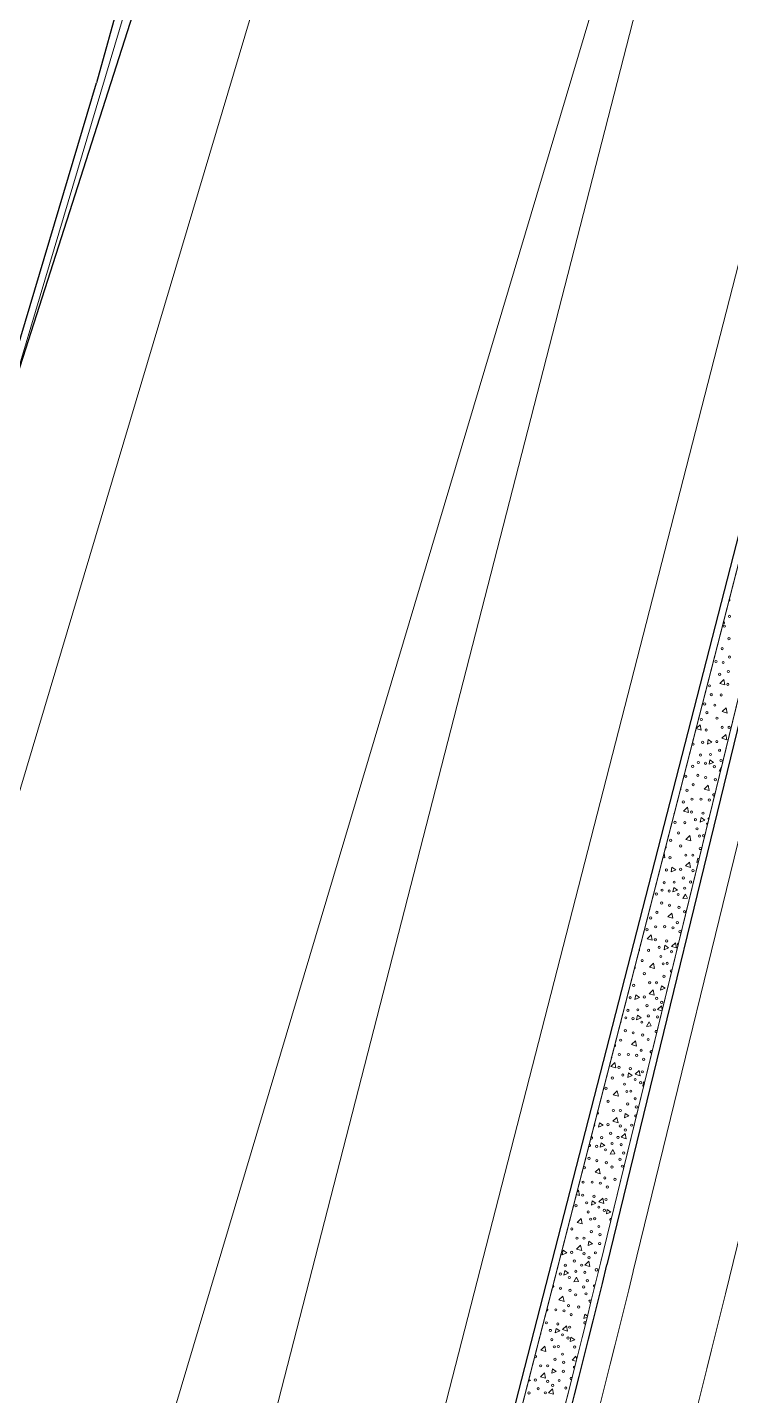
# Model space of a CAD drawing. Extents: x 2536801 to 2538856, y 7112140 to 7131569.
# Drawn here: x 2537244.5 to 2537348.3, y 7113147.6 to 7113349.6 of the extents above; entities that cross this region are included whole.
import ezdxf

# ---------------------------------------------------------------- set-up
doc = ezdxf.new("R2010")
doc.units = 0
doc.header["$LTSCALE"] = 100
doc.header["$MEASUREMENT"] = 0
for name, color, linetype, lineweight in [('D_CTB_1', 2, 'Continuous', 0), ('D_EOS_ML', 7, 'Continuous', 30), ('D_EOS_RMP', 1, 'Continuous', 30), ('D_EOT_ML', 7, 'Continuous', 13), ('D_EOT_RMP', 1, 'Continuous', 13), ('D_FOC_FR', 3, 'Continuous', 30), ('D_RIPRAP_1', 7, 'Continuous', 0)]:
    doc.layers.add(name, color=color, linetype=linetype, lineweight=lineweight)

msp = doc.modelspace()

# ---------------------------------------------------------------- linework, layer by layer
at = {"layer": 'D_CTB_1', "linetype": 'Continuous', "lineweight": 0, "ltscale": 0.025}
for p, q in [((2536961.32, 7112354.03), (2537399.99, 7113825.34)), ((2537329.04, 7113167.09), (2537397.74, 7113448.98)), ((2537278.45, 7112994.06), (2537389.46, 7113426.41))]:
    msp.add_line(p, q, dxfattribs=at)
at = {"layer": 'D_CTB_1', "linetype": 'Continuous', "lineweight": 0, "ltscale": 0.025, "extrusion": (0, 0, -1)}
msp.add_arc((-2534598.58, 7113910.95), 2864, 194.43661, 200.29547, dxfattribs=at)
at = {"layer": 'D_CTB_1', "linetype": 'Continuous', "lineweight": 0, "ltscale": 0.025}
for radius, start in [(1995, 341.1096), (2023, 341.1182)]:
    msp.add_arc((2535390.77, 7113639.45), radius, start, 346.3039, dxfattribs=at)
at = {"layer": 'D_EOS_ML'}
for p, q in [((2537321.29, 7113582.4), (2537254.66, 7113341.39)), ((2537332.79, 7113578.97), (2537241.33, 7113293.19)), ((2536960.36, 7112354.32), (2537254.66, 7113341.39))]:
    msp.add_line(p, q, dxfattribs=at)
at = {"layer": 'D_EOS_RMP'}
for p, q in [((2537330.02, 7113166.86), (2537398.71, 7113448.74)), ((2537277.48, 7112994.31), (2537393.64, 7113446.72))]:
    msp.add_line(p, q, dxfattribs=at)
for radius, start in [(1996, 341.11362), (2022, 341.1182)]:
    msp.add_arc((2535390.77, 7113639.45), radius, start, 346.3039, dxfattribs=at)
at = {"layer": 'D_EOT_ML'}
for p, q in [((2536978.57, 7112348.89), (2537368.14, 7113655.54)), ((2537229.04, 7113020.99), (2537390.22, 7113561.6))]:
    msp.add_line(p, q, dxfattribs=at)
at = {"layer": 'D_EOT_RMP'}
for p, q in [((2537244.55, 7113002.77), (2537360.71, 7113455.17)), ((2537267.8, 7112996.8), (2537383.95, 7113449.21)), ((2537333.9, 7113165.91), (2537402.6, 7113447.79)), ((2537347.5, 7113162.6), (2537416.2, 7113444.48))]:
    msp.add_line(p, q, dxfattribs=at)
for radius in [2000, 2014]:
    msp.add_arc((2535390.77, 7113639.45), radius, 341.1182, 346.3039, dxfattribs=at)
at = {"layer": 'D_FOC_FR', "extrusion": (0, 0, -1)}
msp.add_arc((-2534598.58, 7113910.95), 2865, 194.43661, 200.29547, dxfattribs=at)
at = {"layer": 'D_RIPRAP_1', "color": 7, "lineweight": 0, "flags": 128}
for points in [[(2537329.04, 7113167.09), (2537397.74, 7113448.98)], [(2537394.61, 7113446.47), (2537389.46, 7113426.41), (2537278.39, 7112993.84), (2537278.41, 7112993.83)]]:
    msp.add_lwpolyline(points, dxfattribs=at)
at = {"layer": 'D_RIPRAP_1', "color": 7, "linetype": 'Continuous', "lineweight": 0, "flags": 128}
for points in [[(2537347.41, 7113252.51), (2537346.66, 7113252.72), (2537347.25, 7113253.3)], [(2537347.77, 7113248.34), (2537347.02, 7113248.56), (2537347.61, 7113249.13)], [(2537343.93, 7113245.84), (2537343.18, 7113246.05), (2537343.77, 7113246.62)], [(2537344.85, 7113243.77), (2537344.97, 7113244.43), (2537345.51, 7113244.05)], [(2537347.71, 7113244.41), (2537346.96, 7113244.62), (2537347.55, 7113245.2)], [(2537345.09, 7113240.79), (2537345.21, 7113241.45), (2537345.76, 7113241.07)], [(2537345.1, 7113236.89), (2537344.35, 7113237.1), (2537344.94, 7113237.68)], [(2537342.05, 7113233.66), (2537341.3, 7113233.87), (2537341.89, 7113234.44)], [(2537343.79, 7113232.25), (2537343.91, 7113232.91), (2537344.46, 7113232.53)], [(2537342.41, 7113229.49), (2537341.66, 7113229.7), (2537342.25, 7113230.27)], [(2537342.35, 7113225.55), (2537341.61, 7113225.77), (2537342.2, 7113226.34)], [(2537339.49, 7113224.91), (2537339.61, 7113225.57), (2537340.16, 7113225.19)], [(2537339.73, 7113221.93), (2537339.86, 7113222.59), (2537340.4, 7113222.21)], [(2537341.88, 7113221), (2537341.21, 7113220.94), (2537341.59, 7113221.62)], [(2537339.74, 7113218.04), (2537338.99, 7113218.25), (2537339.58, 7113218.82)], [(2537336.7, 7113214.8), (2537335.95, 7113215.01), (2537336.54, 7113215.58)], [(2537338.44, 7113213.4), (2537338.56, 7113214.06), (2537339.1, 7113213.68)], [(2537340.27, 7113213.66), (2537339.52, 7113213.87), (2537340.11, 7113214.44)], [(2537337.05, 7113210.63), (2537336.3, 7113210.84), (2537336.89, 7113211.42)], [(2537337.93, 7113207.42), (2537338.06, 7113208.08), (2537338.6, 7113207.7)], [(2537334.13, 7113206.06), (2537334.26, 7113206.72), (2537334.8, 7113206.34)], [(2537337, 7113206.7), (2537336.25, 7113206.91), (2537336.84, 7113207.48)], [(2537334.38, 7113203.07), (2537334.5, 7113203.73), (2537335.04, 7113203.36)], [(2537336.52, 7113202.14), (2537335.86, 7113202.08), (2537336.23, 7113202.76)], [(2537334.38, 7113199.18), (2537333.63, 7113199.39), (2537334.22, 7113199.96)], [(2537331.34, 7113195.94), (2537330.59, 7113196.16), (2537331.18, 7113196.73)], [(2537333.08, 7113194.54), (2537333.2, 7113195.2), (2537333.74, 7113194.82)], [(2537334.91, 7113194.8), (2537334.16, 7113195.01), (2537334.75, 7113195.58)], [(2537331.69, 7113191.78), (2537330.95, 7113191.99), (2537331.54, 7113192.56)], [(2537328.78, 7113187.2), (2537328.9, 7113187.86), (2537329.44, 7113187.48)], [(2537331.64, 7113187.84), (2537330.89, 7113188.06), (2537331.48, 7113188.63)], [(2537332.58, 7113188.57), (2537332.7, 7113189.23), (2537333.24, 7113188.85)], [(2537332.86, 7113185.48), (2537332.11, 7113185.7), (2537332.7, 7113186.27)], [(2537329.02, 7113184.22), (2537329.14, 7113184.88), (2537329.68, 7113184.5)], [(2537331.17, 7113183.28), (2537330.5, 7113183.23), (2537330.87, 7113183.91)], [(2537329.02, 7113180.32), (2537328.27, 7113180.54), (2537328.86, 7113181.11)], [(2537327.72, 7113175.68), (2537327.84, 7113176.34), (2537328.39, 7113175.97)], [(2537329.55, 7113175.94), (2537328.81, 7113176.16), (2537329.39, 7113176.73)], [(2537326.34, 7113172.92), (2537325.59, 7113173.13), (2537326.18, 7113173.71)], [(2537329.94, 7113174.39), (2537330.06, 7113175.05), (2537330.6, 7113174.67)], [(2537326.28, 7113168.99), (2537325.53, 7113169.2), (2537326.12, 7113169.77)], [(2537327.22, 7113169.71), (2537327.34, 7113170.37), (2537327.88, 7113169.99)], [(2537323.42, 7113168.35), (2537323.54, 7113169.01), (2537324.08, 7113168.63)], [(2537323.66, 7113165.36), (2537323.78, 7113166.02), (2537324.33, 7113165.64)], [(2537327.5, 7113166.63), (2537326.75, 7113166.84), (2537327.34, 7113167.41)], [(2537325.81, 7113164.43), (2537325.14, 7113164.37), (2537325.52, 7113165.05)], [(2537323.67, 7113161.47), (2537322.92, 7113161.68), (2537323.51, 7113162.25)], [(2537322.36, 7113156.83), (2537322.49, 7113157.49), (2537323.03, 7113157.11)], [(2537324.2, 7113157.09), (2537323.45, 7113157.3), (2537324.04, 7113157.87)], [(2537324.58, 7113155.53), (2537324.7, 7113156.19), (2537325.25, 7113155.81)], [(2537320.98, 7113154.06), (2537320.23, 7113154.28), (2537320.82, 7113154.85)], [(2537321.86, 7113150.85), (2537321.98, 7113151.51), (2537322.53, 7113151.14)], [(2537320.93, 7113150.13), (2537320.18, 7113150.34), (2537320.77, 7113150.92)], [(2537322.14, 7113147.77), (2537321.39, 7113147.99), (2537321.98, 7113148.56)]]:
    msp.add_lwpolyline(points, close=True, dxfattribs=at)
for points in [[(2537346.77, 7113239.81), (2537346.57, 7113239.79), (2537346.91, 7113240.42)], [(2537345.03, 7113232.68), (2537344.88, 7113232.72), (2537345.09, 7113232.93)], [(2537338.43, 7113227.67), (2537338.57, 7113226.98), (2537338.28, 7113227.06)], [(2537343.49, 7113226.36), (2537343.29, 7113226.28), (2537343.41, 7113226.94), (2537343.6, 7113226.81)], [(2537338.13, 7113204.36), (2537337.46, 7113204.55), (2537338.05, 7113205.13), (2537338.17, 7113204.55)], [(2537335.43, 7113193.3), (2537335.3, 7113193.24), (2537335.42, 7113193.9), (2537335.55, 7113193.81)], [(2537325.59, 7113177.64), (2537325.82, 7113177.87), (2537325.98, 7113177.09), (2537325.48, 7113177.23)], [(2537327.08, 7113159.13), (2537326.6, 7113158.93), (2537326.72, 7113159.59), (2537327.12, 7113159.31)], [(2537320.61, 7113158.28), (2537320.62, 7113158.23), (2537320.6, 7113158.24)], [(2537325.43, 7113152.62), (2537324.86, 7113152.78), (2537325.44, 7113153.36), (2537325.52, 7113152.97)], [(2537318.47, 7113149.95), (2537318.73, 7113149.77), (2537318.39, 7113149.63)]]:
    msp.add_lwpolyline(points, dxfattribs=at)
at = {"layer": 'D_RIPRAP_1', "color": 7, "linetype": 'Continuous', "lineweight": 0}
for centre, radius in [((2537348.1, 7113262.62), 0.163), ((2537347.35, 7113261.18), 0.163), ((2537348.02, 7113259.33), 0.163), ((2537347.02, 7113257.87), 0.163), ((2537348.1, 7113256.62), 0.163), ((2537346.09, 7113255.96), 0.163), ((2537347.17, 7113255.81), 0.163), ((2537347.92, 7113254.49), 0.163), ((2537345.14, 7113252.37), 0.163), ((2537346.64, 7113254.07), 0.163), ((2537347.85, 7113252.58), 0.163), ((2537345.4, 7113251.06), 0.163), ((2537346.87, 7113251.02), 0.163), ((2537344.43, 7113249.7), 0.163), ((2537344.76, 7113248.42), 0.163), ((2537345.93, 7113249.51), 0.163), ((2537343.93, 7113247.39), 0.163), ((2537346.25, 7113247.59), 0.163), ((2537347.01, 7113246.23), 0.163), ((2537348.04, 7113246.23), 0.163), ((2537344.66, 7113245.84), 0.163), ((2537346.23, 7113244.14), 0.163), ((2537342.74, 7113243.76), 0.163), ((2537343.81, 7113242.15), 0.163), ((2537344.14, 7113244.03), 0.163), ((2537345.29, 7113242.23), 0.163), ((2537346.63, 7113242.86), 0.163), ((2537342.66, 7113240.48), 0.163), ((2537343.51, 7113241.05), 0.163), ((2537344.56, 7113240.93), 0.163), ((2537345.87, 7113240.42), 0.163), ((2537346.84, 7113241.35), 0.163), ((2537341.66, 7113239.01), 0.163), ((2537343.43, 7113239.15), 0.163), ((2537344.59, 7113238.83), 0.163), ((2537346, 7113238.51), 0.163), ((2537341.82, 7113236.95), 0.163), ((2537342.74, 7113237.76), 0.163), ((2537341.28, 7113235.22), 0.163), ((2537342.56, 7113235.64), 0.163), ((2537343.89, 7113235.64), 0.163), ((2537345.11, 7113235.5), 0.163), ((2537340.04, 7113232.21), 0.163), ((2537341.51, 7113232.17), 0.163), ((2537342.49, 7113233.73), 0.163), ((2537343.07, 7113232.6), 0.163), ((2537344.19, 7113233.56), 0.163), ((2537340.57, 7113230.65), 0.163), ((2537343.31, 7113231.25), 0.163), ((2537343.67, 7113230.18), 0.163), ((2537344.26, 7113230.23), 0.163), ((2537339.4, 7113229.56), 0.163), ((2537340.89, 7113228.73), 0.163), ((2537343.78, 7113228.34), 0.163), ((2537339.3, 7113226.99), 0.163), ((2537341.65, 7113227.37), 0.163), ((2537342.69, 7113227.37), 0.163), ((2537338.79, 7113225.18), 0.163), ((2537340.88, 7113225.28), 0.163), ((2537341.28, 7113224), 0.163), ((2537342.7, 7113225.08), 0.163), ((2537338.15, 7113222.19), 0.163), ((2537338.45, 7113223.3), 0.163), ((2537339.2, 7113222.07), 0.163), ((2537339.93, 7113223.37), 0.163), ((2537341.48, 7113222.49), 0.163), ((2537342.35, 7113223.39), 0.163), ((2537337.3, 7113221.62), 0.163), ((2537338.07, 7113220.29), 0.163), ((2537339.24, 7113219.97), 0.163), ((2537340.52, 7113221.56), 0.163), ((2537336.46, 7113218.1), 0.163), ((2537337.38, 7113218.91), 0.163), ((2537340.64, 7113219.66), 0.163), ((2537341.45, 7113219.01), 0.163), ((2537335.92, 7113216.36), 0.163), ((2537337.21, 7113216.78), 0.163), ((2537338.53, 7113216.79), 0.163), ((2537339.75, 7113216.64), 0.163), ((2537340.41, 7113217.41), 0.163), ((2537340.8, 7113216.07), 0.163), ((2537337.14, 7113214.87), 0.163), ((2537338.83, 7113214.7), 0.163), ((2537335.21, 7113211.8), 0.163), ((2537336.15, 7113213.31), 0.163), ((2537337.71, 7113213.75), 0.163), ((2537337.96, 7113212.4), 0.163), ((2537339.53, 7113213.1), 0.163), ((2537335.54, 7113209.87), 0.163), ((2537338.31, 7113211.32), 0.163), ((2537338.9, 7113211.38), 0.163), ((2537333.94, 7113208.13), 0.163), ((2537336.3, 7113208.52), 0.163), ((2537337.33, 7113208.52), 0.163), ((2537338.42, 7113209.48), 0.163), ((2537333.43, 7113206.32), 0.163), ((2537335.52, 7113206.42), 0.163), ((2537337.34, 7113206.22), 0.163), ((2537333.1, 7113204.44), 0.163), ((2537334.57, 7113204.52), 0.163), ((2537335.92, 7113205.14), 0.163), ((2537336.99, 7113204.53), 0.163), ((2537338.08, 7113205.63), 0.163), ((2537332.79, 7113203.34), 0.163), ((2537333.85, 7113203.22), 0.163), ((2537335.16, 7113202.71), 0.163), ((2537336.13, 7113203.63), 0.163), ((2537337.47, 7113203.47), 0.163), ((2537332.03, 7113200.05), 0.163), ((2537332.71, 7113201.44), 0.163), ((2537333.88, 7113201.12), 0.163), ((2537335.29, 7113200.8), 0.163), ((2537336.1, 7113200.15), 0.163), ((2537331.85, 7113197.93), 0.163), ((2537333.18, 7113197.93), 0.163), ((2537334.39, 7113197.79), 0.163), ((2537335.06, 7113198.56), 0.163), ((2537331.78, 7113196.02), 0.163), ((2537333.47, 7113195.85), 0.163), ((2537335.44, 7113197.22), 0.163), ((2537330.8, 7113194.45), 0.163), ((2537332.36, 7113194.89), 0.163), ((2537334.17, 7113194.24), 0.163), ((2537334.98, 7113193.76), 0.163), ((2537335.23, 7113195.37), 0.163), ((2537329.86, 7113192.94), 0.163), ((2537332.6, 7113193.54), 0.163), ((2537332.95, 7113192.47), 0.163), ((2537333.54, 7113192.52), 0.163), ((2537330.18, 7113191.02), 0.163), ((2537330.94, 7113189.66), 0.163), ((2537331.97, 7113189.66), 0.163), ((2537333.06, 7113190.63), 0.163), ((2537334.17, 7113191.39), 0.163), ((2537334.34, 7113190.19), 0.163), ((2537330.16, 7113187.57), 0.163), ((2537329.22, 7113185.66), 0.163), ((2537330.56, 7113186.29), 0.163), ((2537331.64, 7113185.68), 0.163), ((2537331.99, 7113187.37), 0.163), ((2537332.72, 7113186.77), 0.163), ((2537333.67, 7113187.49), 0.163), ((2537328.49, 7113184.36), 0.163), ((2537329.8, 7113183.85), 0.163), ((2537330.77, 7113184.78), 0.163), ((2537332.11, 7113184.62), 0.163), ((2537327.36, 7113182.58), 0.163), ((2537328.52, 7113182.26), 0.163), ((2537329.93, 7113181.94), 0.163), ((2537331.92, 7113182.46), 0.163), ((2537332.47, 7113183.38), 0.163), ((2537326.67, 7113181.2), 0.163), ((2537329.7, 7113179.7), 0.163), ((2537330.74, 7113181.3), 0.163), ((2537331.19, 7113179.49), 0.163), ((2537332.28, 7113181.44), 0.163), ((2537326.49, 7113179.07), 0.163), ((2537327.82, 7113179.08), 0.163), ((2537329.03, 7113178.93), 0.163), ((2537330.08, 7113178.36), 0.163), ((2537325.44, 7113175.6), 0.163), ((2537326.42, 7113177.16), 0.163), ((2537327, 7113176.03), 0.163), ((2537328.11, 7113176.99), 0.163), ((2537329.87, 7113176.52), 0.163), ((2537327.24, 7113174.68), 0.163), ((2537327.6, 7113173.61), 0.163), ((2537328.19, 7113173.67), 0.163), ((2537328.81, 7113175.38), 0.163), ((2537329.62, 7113174.91), 0.163), ((2537324.82, 7113172.16), 0.163), ((2537327.7, 7113171.77), 0.163), ((2537328.81, 7113172.53), 0.163), ((2537325.58, 7113170.8), 0.163), ((2537326.61, 7113170.81), 0.163), ((2537328.94, 7113170.01), 0.163), ((2537328.98, 7113171.33), 0.163), ((2537324.81, 7113168.71), 0.163), ((2537325.2, 7113167.43), 0.163), ((2537326.63, 7113168.51), 0.163), ((2537327.36, 7113167.92), 0.163), ((2537328.31, 7113168.64), 0.163), ((2537323.13, 7113165.5), 0.163), ((2537323.86, 7113166.81), 0.163), ((2537325.41, 7113165.92), 0.163), ((2537326.28, 7113166.82), 0.163), ((2537326.75, 7113165.76), 0.163), ((2537328.47, 7113166.13), 0.199), ((2537323.16, 7113163.41), 0.163), ((2537324.45, 7113165), 0.163), ((2537326.56, 7113163.61), 0.163), ((2537327.12, 7113164.53), 0.163), ((2537324.57, 7113163.09), 0.163), ((2537325.38, 7113162.44), 0.163), ((2537326.92, 7113162.59), 0.163), ((2537322.46, 7113160.22), 0.163), ((2537323.68, 7113160.07), 0.163), ((2537324.34, 7113160.84), 0.163), ((2537324.73, 7113159.51), 0.163), ((2537325.83, 7113160.63), 0.163), ((2537321.06, 7113158.3), 0.163), ((2537322.76, 7113158.14), 0.163), ((2537324.52, 7113157.66), 0.163), ((2537321.64, 7113157.18), 0.163), ((2537321.88, 7113155.83), 0.163), ((2537323.45, 7113156.53), 0.163), ((2537324.26, 7113156.05), 0.163), ((2537322.24, 7113154.76), 0.163), ((2537322.83, 7113154.81), 0.163), ((2537323.45, 7113153.68), 0.163), ((2537325.25, 7113154.72), 0.163), ((2537320.22, 7113151.95), 0.163), ((2537321.26, 7113151.95), 0.163), ((2537322.35, 7113152.92), 0.163), ((2537323.63, 7113152.48), 0.163), ((2537319.45, 7113149.86), 0.163), ((2537321.27, 7113149.66), 0.163), ((2537322.95, 7113149.78), 0.163), ((2537323.58, 7113151.15), 0.163), ((2537318.5, 7113147.95), 0.163), ((2537319.85, 7113148.58), 0.163), ((2537320.92, 7113147.96), 0.163), ((2537322.01, 7113149.06), 0.163), ((2537323.94, 7113148.67), 0.163)]:
    msp.add_circle(centre, radius, dxfattribs=at)
for centre, start, end in [((2537347.98, 7113265.03), 271.8914, 59.3087), ((2537347.21, 7113261.67), 239.7567, 91.4434), ((2537340.74, 7113237.1), 298.7354, 32.4647), ((2537345.77, 7113236.27), 24.7698, 307.838), ((2537339.78, 7113233.51), 316.2735, 14.9267), ((2537344.88, 7113231.95), 87.6478, 244.96), ((2537338.57, 7113228.54), 284.4564, 46.7437), ((2537340.59, 7113214.23), 96.0763, 236.5315), ((2537334.68, 7113213.35), 280.4305, 50.7696), ((2537334.04, 7113210.7), 266.1577, 65.0425), ((2537339.52, 7113210.25), 63.3346, 269.2732), ((2537331.95, 7113202.77), 287.9395, 43.2607), ((2537337.28, 7113201.32), 37.4244, 295.1834), ((2537331.1, 7113199.24), 266.0935, 65.1066), ((2537336.55, 7113198.34), 33.7953, 298.8125), ((2537330.56, 7113197.51), 301.9214, 29.2787), ((2537328.58, 7113189.27), 251.3072, 79.8929), ((2537334.3, 7113188.86), 59.0988, 273.509), ((2537327.74, 7113185.59), 213.278, 117.9221), ((2537328.07, 7113187.47), 268.2387, 62.9615), ((2537327.43, 7113184.48), 221.8833, 109.3168), ((2537330.61, 7113173.57), 70.5275, 262.0803), ((2537329.29, 7113167.53), 134.1965, 198.4113), ((2537322, 7113163.73), 260.0332, 71.1669), ((2537328.16, 7113163.76), 53.2444, 278.9965), ((2537327.51, 7113161.5), 13.5136, 318.7273), ((2537321.13, 7113160.21), 247.4236, 83.7765), ((2537326.74, 7113158.31), 24.2439, 307.997), ((2537320.08, 7113156.74), 310.3927, 20.8075), ((2537319.46, 7113153.31), 207.1493, 124.0509), ((2537325.21, 7113151.74), 80.4942, 249.7736), ((2537324.72, 7113150.09), 62.1161, 268.1516)]:
    msp.add_arc(centre, 0.163, start, end, dxfattribs=at)
at = {"layer": 'D_RIPRAP_1', "color": 7, "lineweight": 0}
msp.add_arc((2535390.77, 7113639.45), 1995, 341.1179, 346.3039, dxfattribs=at)
at = {"layer": 'D_RIPRAP_1', "color": 7, "lineweight": 0, "extrusion": (0, 0, -1)}
msp.add_arc((-2535390.77, 7113639.45), 2023, 193.6961, 198.8818, dxfattribs=at)

doc.saveas('drawing.dxf')
